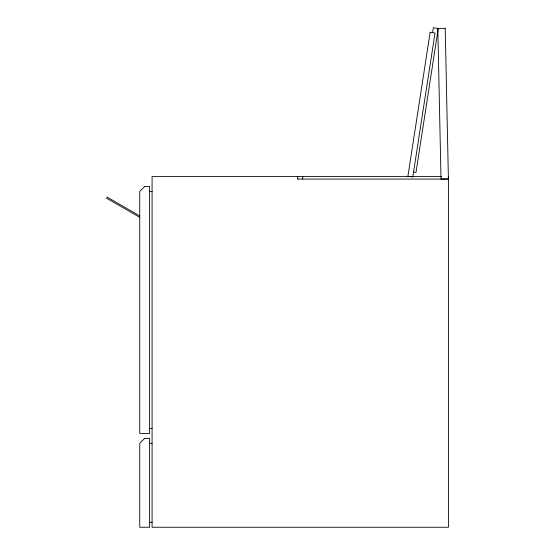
<?xml version="1.0" encoding="UTF-8"?>
<svg xmlns="http://www.w3.org/2000/svg" width="555" height="555" viewBox="0 0 555 555"><rect width="100%" height="100%" fill="white"/><g stroke="black" fill="none" stroke-linecap="round" stroke-linejoin="round"><path stroke-width="0.83" d="M432.602 32.634L433.358 27.75L438.235 28.506L415.986 172.487L413.544 172.112M411.338 176.601L152.084 176.601L152.084 527.25L448.405 527.25L448.405 176.601M412.58 176.601L441.509 176.601M297.542 179.071L448.405 179.071M149.614 191.419L152.084 191.419M149.614 428.474L152.084 428.474M149.614 443.292L152.084 443.292M149.614 522.31L152.084 522.31M139.742 215.923L107.212 197.143L106.595 198.211L139.742 217.345M302.718 176.601L302.718 179.071M297.778 176.601L297.778 179.071M430.16 32.252L407.911 176.233L412.788 176.989L435.044 33.009L430.16 32.252M144.675 186.48L139.742 191.419L139.742 433.413L149.614 433.413L149.614 186.48L144.675 186.48M144.675 438.353L139.742 443.292L139.742 527.25L149.614 527.25L149.614 438.353L144.675 438.353M445.214 28.319L437.812 28.478L441.003 179.071L448.405 178.918L445.214 28.319"/></g></svg>
